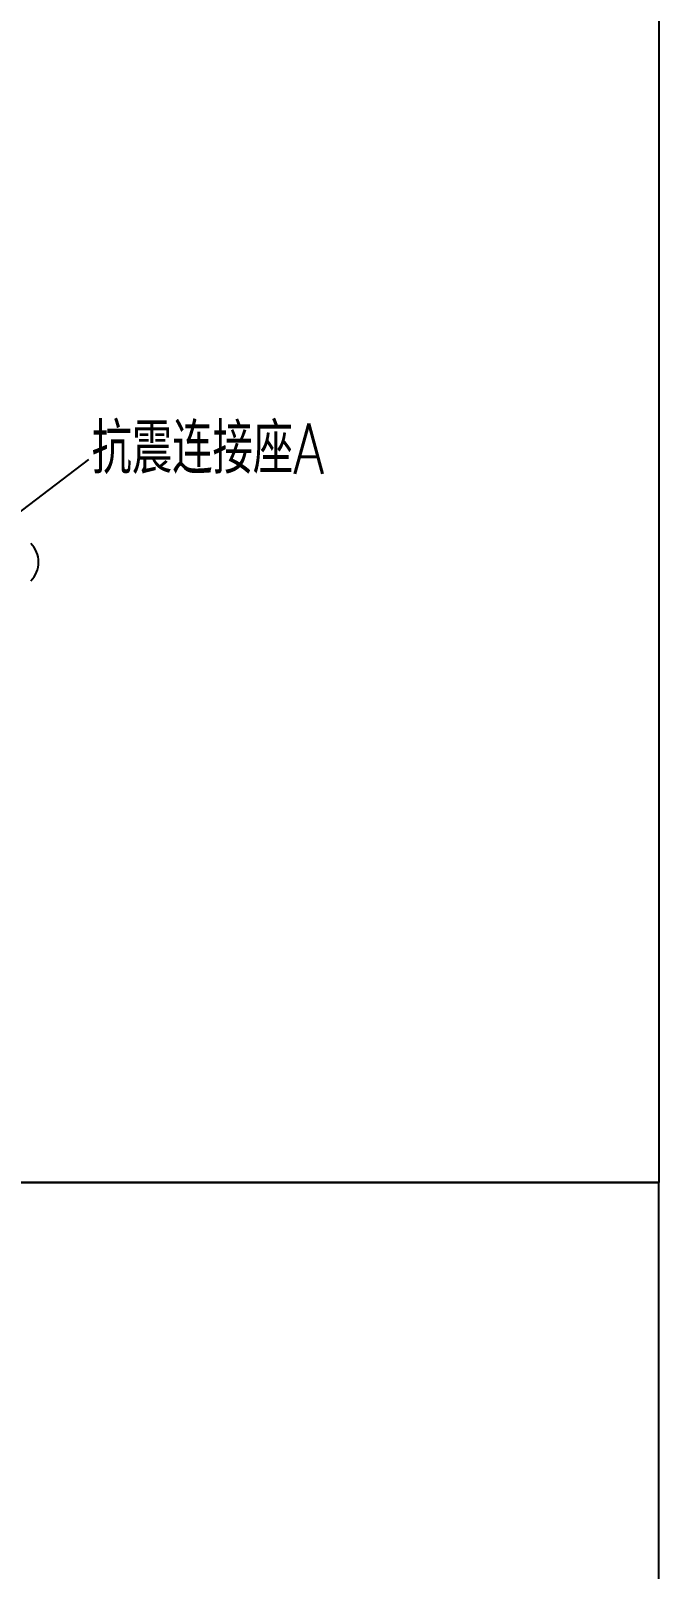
# Model space of a CAD drawing. Extents: x 27938 to 1507990, y 110129 to 923079.
# Drawn here: x 488120 to 493111, y 350199 to 362411 of the extents above; entities that cross this region are included whole.
import ezdxf

# ---------------------------------------------------------------- set-up
doc = ezdxf.new("R2010")
doc.units = 0
doc.header["$LTSCALE"] = 1000
doc.header["$MEASUREMENT"] = 0
doc.layers.add('W_DIM', color=4, linetype='Continuous')
doc.styles.get("Standard").update_dxf_attribs({"font": 'gbenor.shx', "bigfont": 'gbcbig.shx'})
doc.styles.add('wwp100', font='txt.shx', dxfattribs={"width": 0.7, "height": 400, "bigfont": 'hztxt.shx'})
doc.dimstyles.get("Standard").update_dxf_attribs({"dimtxt": 0.18, "dimasz": 0.18, "dimexe": 0.18, "dimexo": 0.0625, "dimgap": 0.09, "dimtad": 0, "dimtih": 1, "dimtoh": 1, "dimdec": 4, "dimzin": 0, "dimdsep": 46, "dimtxsty": 'Standard', "dimcen": 0.09, "dimadec": 0, "dimazin": 0, "dimtfac": 1, "dimtdec": 4, "dimtofl": 0, "dimtmove": 0, "dimatfit": 3, "dimfxl": 1, "dimtolj": 1, "dimtzin": 0, "dimarcsym": 0})

msp = doc.modelspace()

# ---------------------------------------------------------------- linework, layer by layer
at = {"color": 7}
for p, q in [((493111.4, 353268), (493111.4, 372277.4)), ((493111.4, 353268), (493111.4, 372277.4)), ((446294.6, 353268), (493111.4, 353268)), ((493109.1, 353268), (470374, 353268)), ((493109.1, 335847.7), (493109.1, 353268))]:
    msp.add_line(p, q, dxfattribs=at)
msp.add_arc((487978.5, 358192.9), 204.4, 313.94552, 46.05448)

# ---------------------------------------------------------------- texts
at = {"layer": 'W_DIM', "color": 7, "style": 'wwp100', "width": 0.8}
msp.add_text('抗震连接座A', height=400, dxfattribs=at).set_placement((488604, 358894.6))

# ---------------------------------------------------------------- leaders
msp.add_leader([(487779.1, 358397.3), (488580.4, 359006.6)], dimstyle='Standard', override={"dimgap": 20})

doc.saveas('drawing.dxf')
